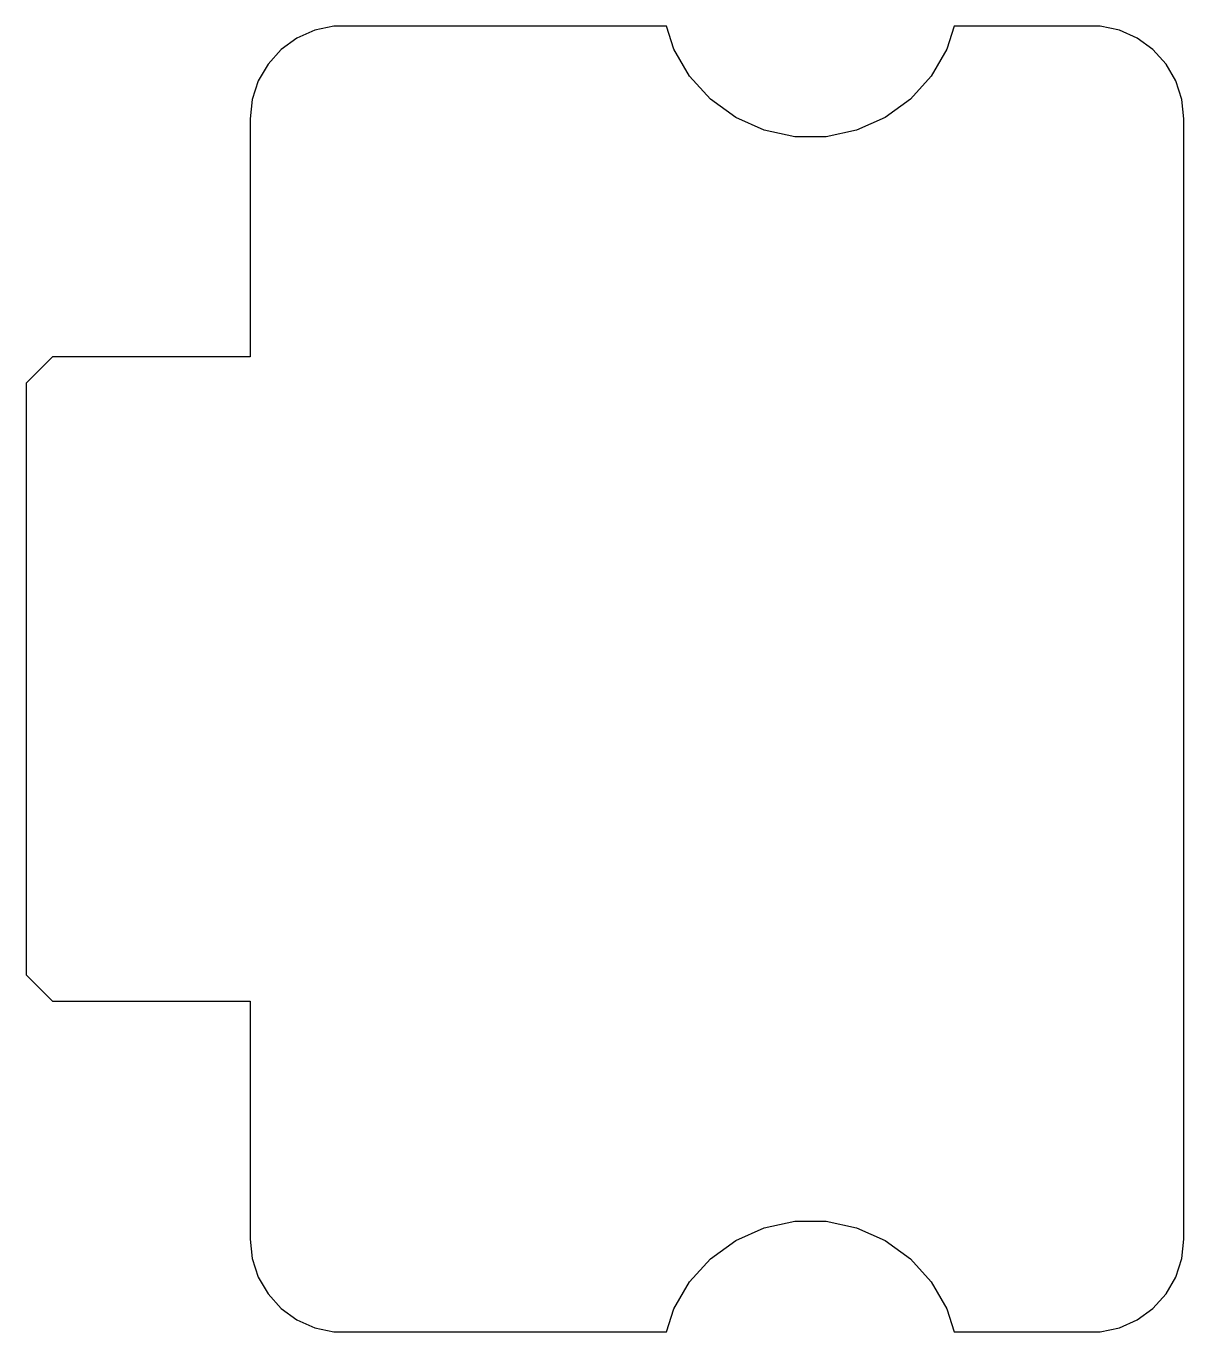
# Model space of a CAD drawing. Header units: metres. Extents: x -8.5 to 22.5, y -2.5 to 32.5.
import ezdxf

# ---------------------------------------------------------------- set-up
doc = ezdxf.new("R2010")
doc.units = ezdxf.units.M

msp = doc.modelspace()

# ---------------------------------------------------------------- linework, layer by layer
for p, q in [((-0.772537, 32.3776), (-1.24998, 32.1651)), ((-0.261307, 32.4863), (-0.772537, 32.3776)), ((8.64656, 32.4863), (-0.261307, 32.4863)), ((8.84581, 31.873), (8.64656, 32.4863)), ((16.3534, 32.4863), (16.1542, 31.873)), ((20.2613, 32.4863), (16.3534, 32.4863)), ((20.7725, 32.3776), (20.2613, 32.4863)), ((21.25, 32.1651), (20.7725, 32.3776)), ((-1.67282, 31.8578), (-2.02254, 31.4695)), ((-1.24998, 32.1651), (-1.67282, 31.8578)), ((9.26393, 31.1488), (8.84581, 31.873)), ((16.1542, 31.873), (15.7361, 31.1488)), ((21.6728, 31.8578), (21.25, 32.1651)), ((22.0225, 31.4695), (21.6728, 31.8578)), ((-2.02254, 31.4695), (-2.28386, 31.0168)), ((9.82347, 30.5274), (9.26393, 31.1488)), ((15.7361, 31.1488), (15.1765, 30.5274)), ((22.2839, 31.0168), (22.0225, 31.4695)), ((-2.28386, 31.0168), (-2.44536, 30.5198)), ((22.4454, 30.5198), (22.2839, 31.0168)), ((-2.44536, 30.5198), (-2.5, 30)), ((10.5, 30.0359), (9.82347, 30.5274)), ((15.1765, 30.5274), (14.5, 30.0359)), ((22.5, 30), (22.4454, 30.5198)), ((-2.5, 30), (-2.5, 23.63)), ((11.2639, 29.6958), (10.5, 30.0359)), ((14.5, 30.0359), (13.7361, 29.6958)), ((22.5, 0), (22.5, 30)), ((12.0819, 29.5219), (11.2639, 29.6958)), ((12.9181, 29.5219), (12.0819, 29.5219)), ((13.7361, 29.6958), (12.9181, 29.5219)), ((-7.79291, 23.63), (-8.5, 22.9229)), ((-2.5, 23.63), (-7.79291, 23.63)), ((-8.5, 22.9229), (-8.5, 7.07709)), ((-8.5, 7.07709), (-7.79291, 6.37)), ((-7.79291, 6.37), (-2.5, 6.37)), ((-2.5, 6.37), (-2.5, 0)), ((11.2639, 0.304214), (12.0819, 0.478073)), ((12.0819, 0.478073), (12.9181, 0.478073)), ((12.9181, 0.478073), (13.7361, 0.304214)), ((-2.5, 0), (-2.44536, -0.519775)), ((10.5, -0.035889), (11.2639, 0.304214)), ((13.7361, 0.304214), (14.5, -0.035889)), ((22.4454, -0.519775), (22.5, 0)), ((9.82347, -0.52742), (10.5, -0.035889)), ((14.5, -0.035889), (15.1765, -0.52742)), ((-2.44536, -0.519775), (-2.28386, -1.01683)), ((9.26393, -1.14885), (9.82347, -0.52742)), ((15.1765, -0.52742), (15.7361, -1.14885)), ((22.2839, -1.01683), (22.4454, -0.519775)), ((-2.28386, -1.01683), (-2.02254, -1.46945)), ((22.0225, -1.46945), (22.2839, -1.01683)), ((8.84581, -1.87305), (9.26393, -1.14885)), ((15.7361, -1.14885), (16.1542, -1.87305)), ((-2.02254, -1.46945), (-1.67282, -1.85785)), ((21.6728, -1.85785), (22.0225, -1.46945)), ((-1.67282, -1.85785), (-1.25, -2.16505)), ((8.64656, -2.4863), (8.84581, -1.87305)), ((16.1542, -1.87305), (16.3534, -2.4863)), ((21.25, -2.16505), (21.6728, -1.85785)), ((-1.25, -2.16505), (-0.772537, -2.37764)), ((-0.772537, -2.37764), (-0.261307, -2.4863)), ((20.2613, -2.4863), (20.7725, -2.37764)), ((20.7725, -2.37764), (21.25, -2.16505)), ((-0.261307, -2.4863), (8.64656, -2.4863)), ((16.3534, -2.4863), (20.2613, -2.4863))]:
    msp.add_line(p, q)

doc.saveas('drawing.dxf')
